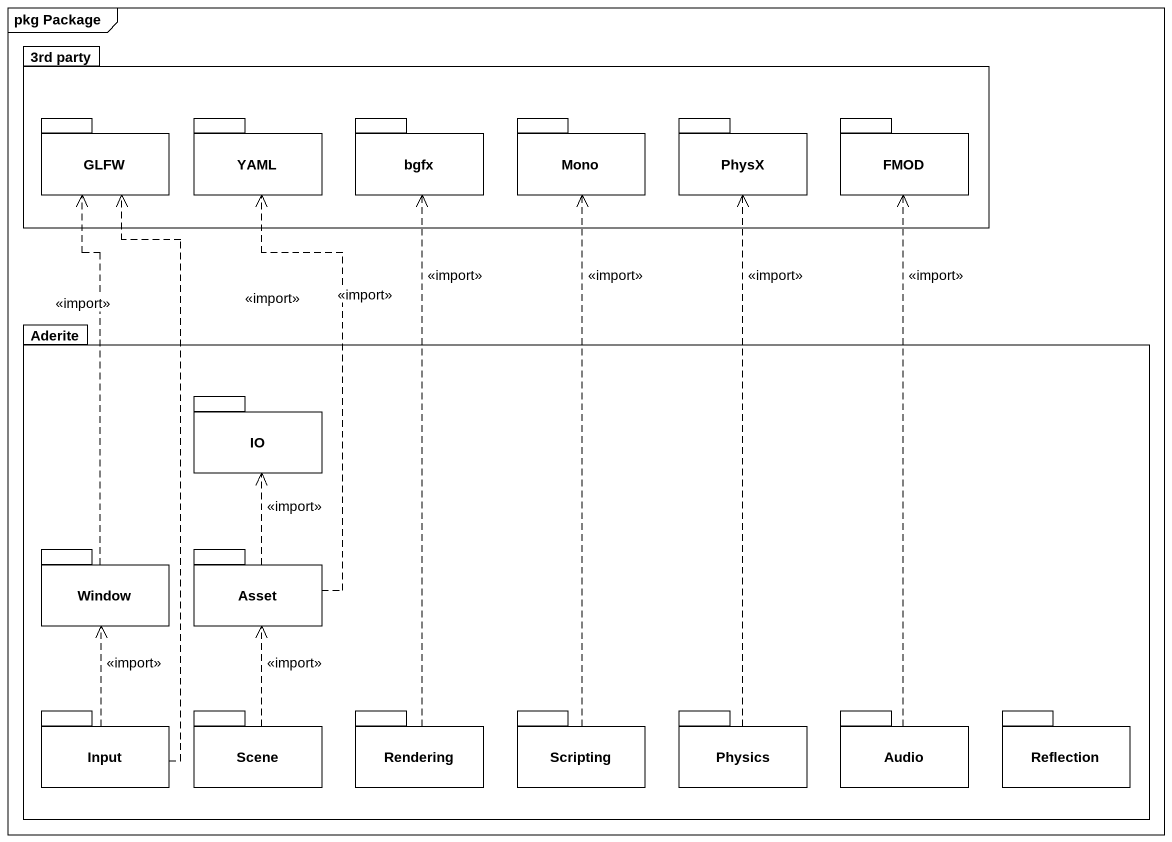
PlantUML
@startuml
mainframe pkg Package
package "3rd party" as p3rd_party {
  package GLFW {
  }
  package YAML {
  }
  package bgfx {
  }
  package Mono {
  }
  package PhysX {
  }
  package FMOD {
  }
}
package Aderite {
  package IO {
  }
  package Window {
  }
  package Asset {
  }
  package Input {
  }
  package Scene {
  }
  package Rendering {
  }
  package Scripting {
  }
  package Physics {
  }
  package Audio {
  }
  package Reflection {
  }
}
Window .up.> GLFW : <<import>>
Asset .up.> YAML : <<import>>
Asset .up.> IO : <<import>>
Input .up.> GLFW : <<import>>
Input .up.> Window : <<import>>
Scene .up.> Asset : <<import>>
Rendering .up.> bgfx : <<import>>
Scripting .up.> Mono : <<import>>
Physics .up.> PhysX : <<import>>
Audio .up.> FMOD : <<import>>
@enduml
